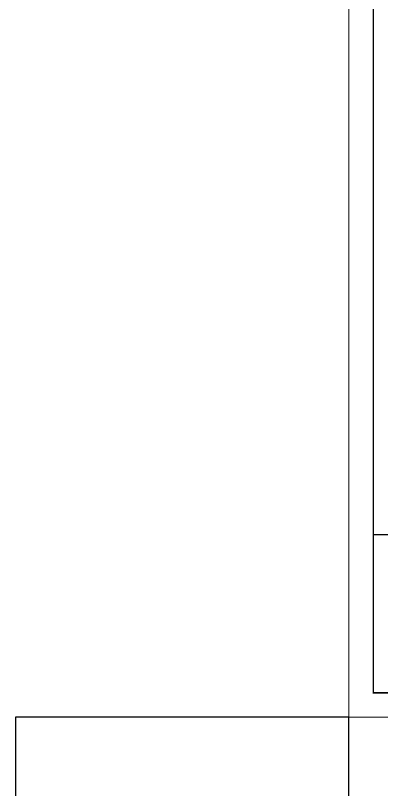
# Model space of a CAD drawing. Extents: x 447413 to 2975780, y -1432727 to 1301644.
# Drawn here: x 2233206 to 2255751, y 47489 to 95213 of the extents above; entities that cross this region are included whole.
import ezdxf

# ---------------------------------------------------------------- set-up
doc = ezdxf.new("R2010")
doc.units = 0
doc.header["$LTSCALE"] = 1000
doc.header["$MEASUREMENT"] = 0
doc.layers.add('图框', color=253, linetype='Continuous')
doc.layers.add('短柱', color=106, linetype='Continuous')

# ---------------------------------------------------------------- blocks, each defined once
blk = doc.blocks.new('A$C6B0021A6')
at = {"layer": '图框', "color": 2, "const_width": 40, "elevation": -84000}
blk.add_lwpolyline([(20, 84120), (118920, 84120), (118920, 20), (20, 20)], close=True, dxfattribs=at)
at = {"layer": '图框', "color": 153, "const_width": 58, "elevation": -84000}
for points in [[(111420, 1020), (2520, 1020), (2520, 83120), (111420, 83120)], [(111420, 83120), (117920, 83120), (117920, 1020), (111420, 1020)], [(111420, 30220), (117920, 30220), (117920, 1020), (111420, 1020)]]:
    blk.add_lwpolyline(points, close=True, dxfattribs=at)

msp = doc.modelspace()

# ---------------------------------------------------------------- linework, layer by layer
at = {"layer": '短柱'}
msp.add_lwpolyline([(2253742, 51950.5), (2233205.6, 51950.5), (2233205.6, 31861.5), (2253742, 31861.5)], close=True, dxfattribs=at)

# ---------------------------------------------------------------- block references
at = {"xscale": 1.5, "yscale": 1.5, "zscale": 1.5, "rotation": 270}
msp.add_blockref('A$C6B0021A6', (2253712, 230330.5, 126000), dxfattribs=at)

doc.saveas('drawing.dxf')
